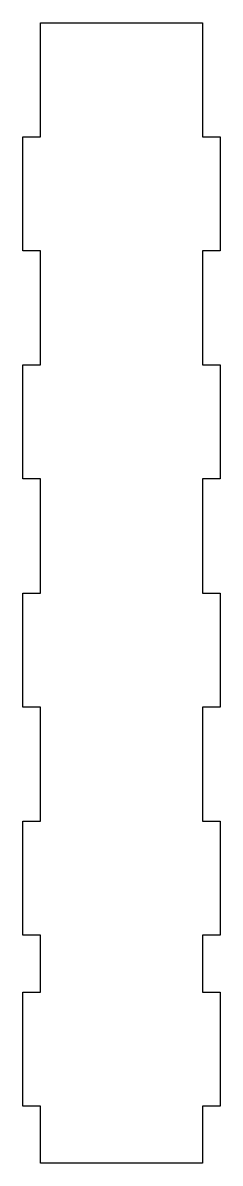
# Model space of a CAD drawing. Header units: millimetres. Extents: x -17 to 17, y 0 to 200.
import ezdxf

# ---------------------------------------------------------------- set-up
doc = ezdxf.new("R2010")
doc.units = ezdxf.units.MM
doc.layers.get('0').update_dxf_attribs({"linetype": 'CONTINUOUS'})

msp = doc.modelspace()

# ---------------------------------------------------------------- linework, layer by layer
msp.add_lwpolyline([(-14.25, 180), (-14.25, 200), (14.15, 200), (14.15, 180), (17.25, 180), (17.25, 160), (14.15, 160), (14.15, 140), (17.25, 140), (17.25, 120), (14.15, 120), (14.15, 100), (17.25, 100), (17.25, 80), (14.15, 80), (14.15, 60), (17.25, 60), (17.25, 40), (14.15, 40), (14.15, 30), (17.25, 30), (17.25, 10), (14.15, 10), (14.15, 0), (-14.25, 0), (-14.25, 10), (-17.35, 10), (-17.35, 30), (-14.25, 30), (-14.25, 40), (-17.35, 40), (-17.35, 60), (-14.25, 60), (-14.25, 80), (-17.35, 80), (-17.35, 100), (-14.25, 100), (-14.25, 120), (-17.35, 120), (-17.35, 140), (-14.25, 140), (-14.25, 160), (-17.35, 160), (-17.35, 180)], close=True)

doc.saveas('drawing.dxf')
